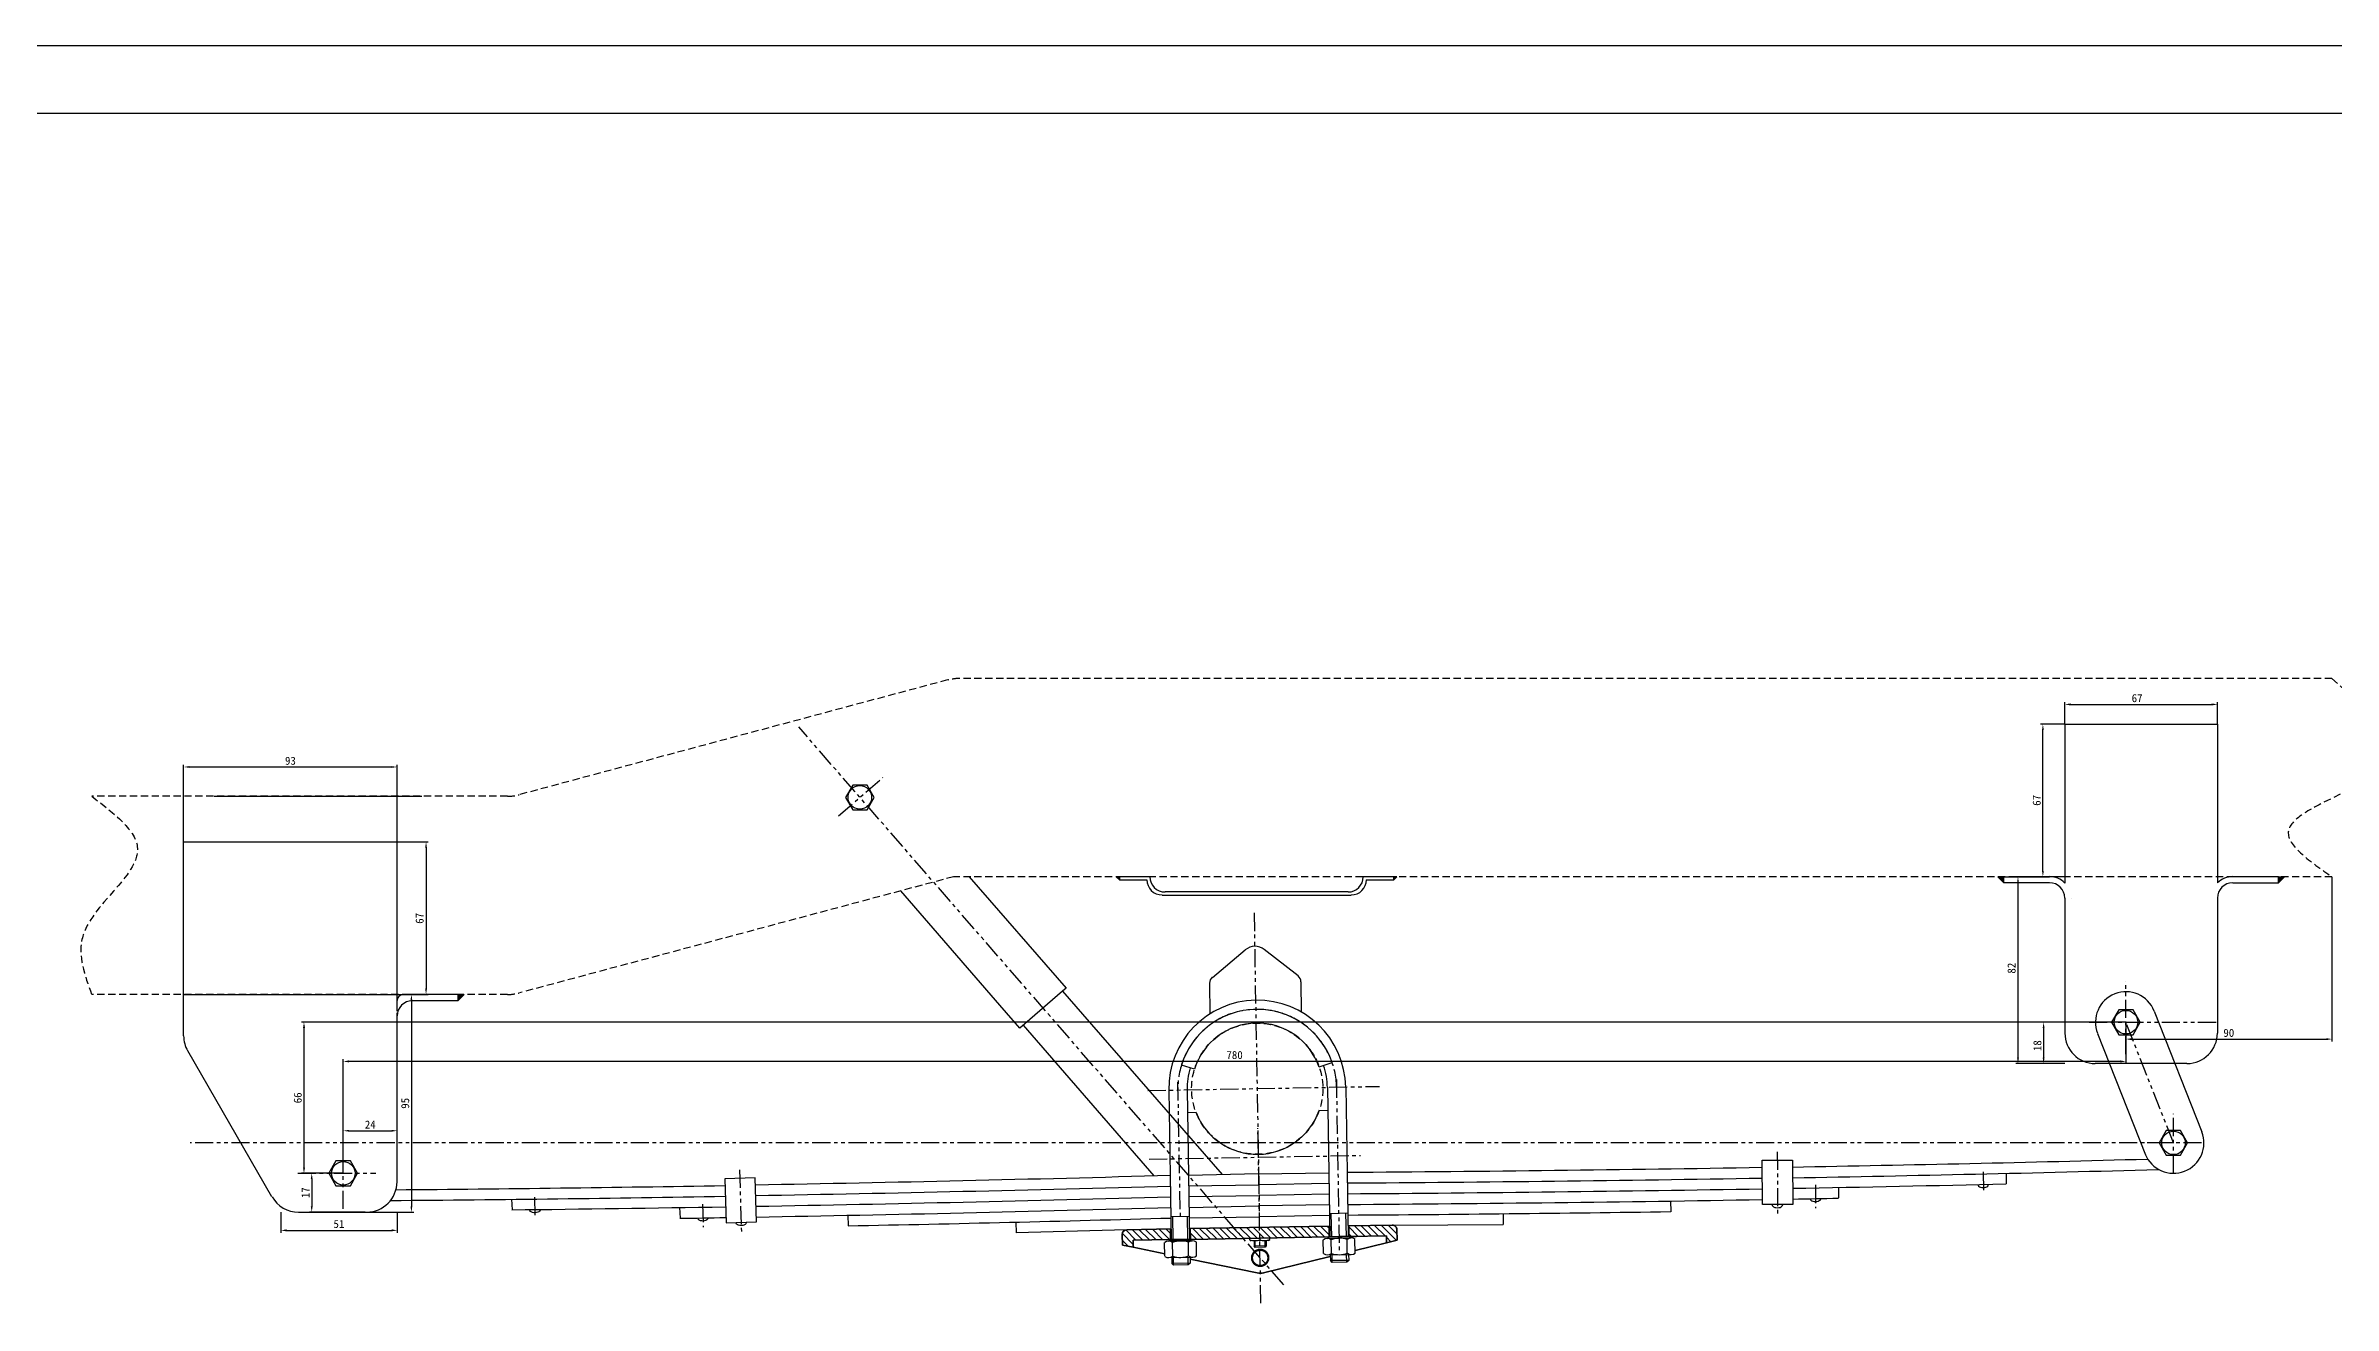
# Model space of a CAD drawing. Header units: millimetres. Extents: x -4667 to 8941, y -1665 to 5310.
# Drawn here: x 7179 to 8179, y 757 to 1308 of the extents above; entities that cross this region are included whole.
import ezdxf

# ---------------------------------------------------------------- set-up
doc = ezdxf.new("R2010")
doc.units = ezdxf.units.MM
doc.linetypes.add('DASHED2', pattern=[9.525, 6.35, -3.175])
doc.linetypes.add('PHANTOM2', pattern=[31.75, 15.875, -3.175, 3.175, -3.175, 3.175, -3.175])
for name, color, linetype in [('双点划线、', 3, 'PHANTOM2'), ('尺寸', 4, 'CONTINUOUS'), ('细实线', 3, 'CONTINUOUS'), ('虚线', 4, 'DASHED2')]:
    doc.layers.add(name, color=color, linetype=linetype)
doc.layers.add('粗实线', color=2, linetype='CONTINUOUS', lineweight=30)
doc.styles.get("Standard").update_dxf_attribs({"font": '', "height": 3.5})
doc.styles.get('Standard').set_extended_font_data('SimSun')
doc.dimstyles.new('无偏差$0', dxfattribs={"dimtxt": 3.5, "dimasz": 2.5, "dimexe": 1, "dimexo": 0, "dimgap": 1, "dimtad": 1, "dimtoh": 1, "dimdec": 0, "dimzin": 0, "dimdsep": 46, "dimtxsty": 'Standard', "dimcen": 2.5, "dimclrd": 256, "dimadec": 0, "dimazin": 0, "dimtfac": 1, "dimtdec": 0, "dimtofl": 0, "dimtmove": 0, "dimatfit": 3, "dimfxl": 1, "dimtolj": 1, "dimtzin": 0, "dimarcsym": 0})

# ---------------------------------------------------------------- blocks, each defined once
blk = doc.blocks.new('*D94')
at = {"layer": '尺寸', "color": 0, "lineweight": -2, "ltscale": 0.5}
for p, q in [((8088.5, 881), (8051.5, 881)), ((8061.8, 862.9), (8051.5, 862.9))]:
    blk.add_line(p, q, dxfattribs=at)
at = {"layer": '尺寸', "lineweight": -2, "ltscale": 0.5}
blk.add_line((8052.5, 878.5), (8052.5, 865.4), dxfattribs=at)
at = {"layer": '尺寸', "ltscale": 0.5}
for points in [[(8052.1, 878.5), (8052.9, 878.5), (8052.5, 881)], [(8052.1, 865.4), (8052.9, 865.4), (8052.5, 862.9)]]:
    blk.add_solid(points, dxfattribs=at)
at = {"layer": '尺寸', "color": 0, "ltscale": 0.5, "insert": (8049.8, 870.7), "char_height": 3.5, "attachment_point": 5, "rotation": 90}
blk.add_mtext('\\A1;18', dxfattribs=at)
blk = doc.blocks.new('*D95')
at = {"layer": '尺寸', "color": 0, "lineweight": -2, "ltscale": 0.5}
for p, q in [((8061.8, 1011.3), (8051.2, 1011.3)), ((8061.8, 944.6), (8051.2, 944.6))]:
    blk.add_line(p, q, dxfattribs=at)
at = {"layer": '尺寸', "lineweight": -2, "ltscale": 0.5}
blk.add_line((8052.2, 947.1), (8052.2, 1008.8), dxfattribs=at)
at = {"layer": '尺寸', "ltscale": 0.5}
for points in [[(8051.8, 1008.8), (8052.6, 1008.8), (8052.2, 1011.3)], [(8051.8, 947.1), (8052.6, 947.1), (8052.2, 944.6)]]:
    blk.add_solid(points, dxfattribs=at)
at = {"layer": '尺寸', "color": 0, "ltscale": 0.5, "insert": (8049.5, 978), "char_height": 3.5, "attachment_point": 5, "rotation": 90}
blk.add_mtext('\\A1;67', dxfattribs=at)
blk = doc.blocks.new('*D96')
at = {"layer": '尺寸', "color": 0, "lineweight": -2, "ltscale": 0.5}
for p, q in [((8061.8, 944.6), (8040.3, 944.6)), ((8061.8, 862.9), (8040.3, 862.9))]:
    blk.add_line(p, q, dxfattribs=at)
at = {"layer": '尺寸', "lineweight": -2, "ltscale": 0.5}
blk.add_line((8041.3, 942.1), (8041.3, 865.4), dxfattribs=at)
at = {"layer": '尺寸', "ltscale": 0.5}
for points in [[(8040.9, 942.1), (8041.7, 942.1), (8041.3, 944.6)], [(8040.9, 865.4), (8041.7, 865.4), (8041.3, 862.9)]]:
    blk.add_solid(points, dxfattribs=at)
at = {"layer": '尺寸', "color": 0, "ltscale": 0.5, "insert": (8038.5, 904.6), "char_height": 3.5, "attachment_point": 5, "rotation": 90}
blk.add_mtext('\\A1;82', dxfattribs=at)
blk = doc.blocks.new('*D97')
at = {"layer": '尺寸', "color": 0, "lineweight": -2, "ltscale": 0.5}
for p, q in [((8061.8, 1011.3), (8061.8, 1021)), ((8128.5, 1011.3), (8128.5, 1021))]:
    blk.add_line(p, q, dxfattribs=at)
at = {"layer": '尺寸', "lineweight": -2, "ltscale": 0.5}
blk.add_line((8064.3, 1020), (8126, 1020), dxfattribs=at)
at = {"layer": '尺寸', "ltscale": 0.5}
for points in [[(8064.3, 1020.4), (8064.3, 1019.5), (8061.8, 1020)], [(8126, 1020.4), (8126, 1019.5), (8128.5, 1020)]]:
    blk.add_solid(points, dxfattribs=at)
at = {"layer": '尺寸', "color": 0, "ltscale": 0.5, "insert": (8093.4, 1022.7), "char_height": 3.5, "attachment_point": 5}
blk.add_mtext('\\A1;67', dxfattribs=at)
blk = doc.blocks.new('*D98')
at = {"layer": '尺寸', "color": 0, "lineweight": -2, "ltscale": 0.5}
for p, q in [((7239.1, 959.8), (7239.1, 993.6)), ((7332.5, 959.8), (7332.5, 993.6))]:
    blk.add_line(p, q, dxfattribs=at)
at = {"layer": '尺寸', "lineweight": -2, "ltscale": 0.5}
blk.add_line((7241.6, 992.6), (7330, 992.6), dxfattribs=at)
at = {"layer": '尺寸', "ltscale": 0.5}
for points in [[(7241.6, 993), (7241.6, 992.2), (7239.1, 992.6)], [(7330, 993), (7330, 992.2), (7332.5, 992.6)]]:
    blk.add_solid(points, dxfattribs=at)
at = {"layer": '尺寸', "color": 0, "ltscale": 0.5, "insert": (7285.8, 995.3), "char_height": 3.5, "attachment_point": 5}
blk.add_mtext('\\A1;93', dxfattribs=at)
blk = doc.blocks.new('*D99')
at = {"layer": '尺寸', "color": 0, "lineweight": -2, "ltscale": 0.5}
for p, q in [((7332.5, 959.8), (7346.1, 959.8)), ((7332.5, 893.1), (7346.1, 893.1))]:
    blk.add_line(p, q, dxfattribs=at)
at = {"layer": '尺寸', "lineweight": -2, "ltscale": 0.5}
blk.add_line((7345.1, 957.3), (7345.1, 895.6), dxfattribs=at)
at = {"layer": '尺寸', "ltscale": 0.5}
for points in [[(7344.7, 957.3), (7345.5, 957.3), (7345.1, 959.8)], [(7344.7, 895.6), (7345.5, 895.6), (7345.1, 893.1)]]:
    blk.add_solid(points, dxfattribs=at)
at = {"layer": '尺寸', "color": 0, "ltscale": 0.5, "insert": (7342.3, 926.4), "char_height": 3.5, "attachment_point": 5, "rotation": 90}
blk.add_mtext('\\A1;67', dxfattribs=at)
blk = doc.blocks.new('*D100')
at = {"layer": '尺寸', "color": 0, "lineweight": -2, "ltscale": 0.5}
for p, q in [((7331.8, 893.1), (7339.7, 893.1)), ((7319.1, 797.9), (7339.7, 797.9))]:
    blk.add_line(p, q, dxfattribs=at)
at = {"layer": '尺寸', "lineweight": -2, "ltscale": 0.5}
blk.add_line((7338.7, 890.6), (7338.7, 800.4), dxfattribs=at)
at = {"layer": '尺寸', "ltscale": 0.5}
for points in [[(7338.3, 890.6), (7339.1, 890.6), (7338.7, 893.1)], [(7338.3, 800.4), (7339.1, 800.4), (7338.7, 797.9)]]:
    blk.add_solid(points, dxfattribs=at)
at = {"layer": '尺寸', "color": 0, "ltscale": 0.5, "insert": (7336, 845.5), "char_height": 3.5, "attachment_point": 5, "rotation": 90}
blk.add_mtext('\\A1;95', dxfattribs=at)
blk = doc.blocks.new('*D101')
at = {"layer": '细实线', "color": 0, "lineweight": -2, "ltscale": 0.5}
for p, q in [((8178.6, 944.6), (8178.6, 872.6)), ((8088.5, 881), (8088.5, 872.6))]:
    blk.add_line(p, q, dxfattribs=at)
at = {"layer": '细实线', "lineweight": -2, "ltscale": 0.5}
blk.add_line((8091, 873.6), (8176.1, 873.6), dxfattribs=at)
at = {"layer": '细实线', "ltscale": 0.5}
for points in [[(8091, 874), (8091, 873.1), (8088.5, 873.6)], [(8176.1, 874), (8176.1, 873.1), (8178.6, 873.6)]]:
    blk.add_solid(points, dxfattribs=at)
at = {"layer": '细实线', "color": 0, "ltscale": 0.5, "insert": (8133.5, 876.3), "char_height": 3.5, "attachment_point": 5}
blk.add_mtext('\\A1;90', dxfattribs=at)
blk = doc.blocks.new('*D102')
at = {"layer": '细实线', "color": 0, "lineweight": -2, "ltscale": 0.5}
for p, q in [((8088.5, 881), (8088.5, 862.8)), ((7308.9, 814.9), (7308.9, 864.8))]:
    blk.add_line(p, q, dxfattribs=at)
at = {"layer": '细实线', "lineweight": -2, "ltscale": 0.5}
blk.add_line((8086, 863.8), (7311.4, 863.8), dxfattribs=at)
at = {"layer": '细实线', "ltscale": 0.5}
for points in [[(7311.4, 864.3), (7311.4, 863.4), (7308.9, 863.8)], [(8086, 864.3), (8086, 863.4), (8088.5, 863.8)]]:
    blk.add_solid(points, dxfattribs=at)
at = {"layer": '细实线', "color": 0, "ltscale": 0.5, "insert": (7698.7, 866.6), "char_height": 3.5, "attachment_point": 5}
blk.add_mtext('\\A1;780', dxfattribs=at)
blk = doc.blocks.new('*D103')
at = {"layer": '细实线', "color": 0, "lineweight": -2, "ltscale": 0.5}
for p, q in [((8088.5, 881), (7290.7, 881)), ((7308.9, 814.9), (7290.7, 814.9))]:
    blk.add_line(p, q, dxfattribs=at)
at = {"layer": '细实线', "lineweight": -2, "ltscale": 0.5}
blk.add_line((7291.7, 878.5), (7291.7, 817.4), dxfattribs=at)
at = {"layer": '细实线', "ltscale": 0.5}
for points in [[(7291.3, 878.5), (7292.2, 878.5), (7291.7, 881)], [(7291.3, 817.4), (7292.2, 817.4), (7291.7, 814.9)]]:
    blk.add_solid(points, dxfattribs=at)
at = {"layer": '细实线', "color": 0, "ltscale": 0.5, "insert": (7289, 847.9), "char_height": 3.5, "attachment_point": 5, "rotation": 90}
blk.add_mtext('\\A1;66', dxfattribs=at)
blk = doc.blocks.new('*D104')
at = {"layer": '细实线', "color": 0, "lineweight": -2, "ltscale": 0.5}
for p, q in [((7308.9, 814.9), (7294.1, 814.9)), ((7318.5, 797.9), (7294.1, 797.9))]:
    blk.add_line(p, q, dxfattribs=at)
at = {"layer": '细实线', "lineweight": -2, "ltscale": 0.5}
blk.add_line((7295.1, 812.4), (7295.1, 800.4), dxfattribs=at)
at = {"layer": '细实线', "ltscale": 0.5}
for points in [[(7294.7, 812.4), (7295.5, 812.4), (7295.1, 814.9)], [(7294.7, 800.4), (7295.5, 800.4), (7295.1, 797.9)]]:
    blk.add_solid(points, dxfattribs=at)
at = {"layer": '细实线', "color": 0, "ltscale": 0.5, "insert": (7292.4, 806.4), "char_height": 3.5, "attachment_point": 5, "rotation": 90}
blk.add_mtext('\\A1;17', dxfattribs=at)
blk = doc.blocks.new('*D105')
at = {"layer": '细实线', "color": 0, "lineweight": -2, "ltscale": 0.5}
for p, q in [((7308.9, 814.9), (7308.9, 834.5)), ((7332.5, 828.2), (7332.5, 834.5))]:
    blk.add_line(p, q, dxfattribs=at)
at = {"layer": '细实线', "lineweight": -2, "ltscale": 0.5}
blk.add_line((7311.4, 833.5), (7330, 833.5), dxfattribs=at)
at = {"layer": '细实线', "ltscale": 0.5}
for points in [[(7311.4, 833.9), (7311.4, 833.1), (7308.9, 833.5)], [(7330, 833.9), (7330, 833.1), (7332.5, 833.5)]]:
    blk.add_solid(points, dxfattribs=at)
at = {"layer": '细实线', "color": 0, "ltscale": 0.5, "insert": (7320.7, 836.2), "char_height": 3.5, "attachment_point": 5}
blk.add_mtext('\\A1;24', dxfattribs=at)
blk = doc.blocks.new('*D106')
at = {"layer": '细实线', "color": 0, "lineweight": -2, "ltscale": 0.5}
for p, q in [((7281.6, 797.9), (7281.6, 788.9)), ((7332.5, 797.9), (7332.5, 788.9))]:
    blk.add_line(p, q, dxfattribs=at)
at = {"layer": '细实线', "lineweight": -2, "ltscale": 0.5}
blk.add_line((7284.1, 789.9), (7330, 789.9), dxfattribs=at)
at = {"layer": '细实线', "ltscale": 0.5}
for points in [[(7284.1, 790.4), (7284.1, 789.5), (7281.6, 789.9)], [(7330, 790.4), (7330, 789.5), (7332.5, 789.9)]]:
    blk.add_solid(points, dxfattribs=at)
at = {"layer": '细实线', "color": 0, "ltscale": 0.5, "insert": (7307, 792.7), "char_height": 3.5, "attachment_point": 5}
blk.add_mtext('\\A1;51', dxfattribs=at)

msp = doc.modelspace()

# ---------------------------------------------------------------- hatches: boundary and pattern name
at = {"layer": '粗实线', "ltscale": 0.5}
for points in [[(7648.3, 943.3), (7648.3, 944.6), (7646.9, 944.6)], [(7769.7, 944.6), (7768.3, 944.6), (7768.3, 943.3)], [(8035.1, 942), (8035.1, 944.6), (8032.5, 944.6)], [(8157.9, 944.6), (8155.2, 944.6), (8155.2, 942)], [(7361.8, 893.1), (7359.1, 893.1), (7359.1, 890.4)]]:
    msp.add_hatch(color=256, dxfattribs=at).paths.add_polyline_path(points)
at = {"layer": '细实线', "ltscale": 0.5}
h = msp.add_hatch(dxfattribs=at)
h.set_pattern_fill('ANSI31', color=256, scale=0.667, style=0)
h.set_pattern_definition([(45, (7648.1088, 512.1141), (-1.497458, 1.497458), [])])
h.paths.add_polyline_path([(7727.8, 889.2, 0.414214), (7725.8, 891.2), (7707.8, 891.2), (7707.8, 886.5), (7725.8, 886.5, 0.414214), (7727.8, 888.5)], flags=17)
h.paths.add_polyline_path([(7707.8, 891.2), (7689.8, 891.2, 0.414214), (7687.8, 889.2), (7687.8, 888.5, 0.414214), (7689.8, 886.5), (7707.8, 886.5)], flags=17)
h.paths.add_polyline_path([(7707.8, 909.2), (7689.8, 909.2, 0.414214), (7687.8, 907.2), (7687.8, 906.5, 0.414214), (7689.8, 904.5), (7707.8, 904.5)], flags=17)
h.paths.add_polyline_path([(7727.8, 906.5), (7727.8, 907.2, 0.414214), (7725.8, 909.2), (7707.8, 909.2), (7707.8, 904.5), (7725.8, 904.5, 0.414214)], flags=17)
h.paths.add_polyline_path([(7725.8, 904.5, 0.414214), (7727.8, 906.5), (7727.8, 907.2, 0.414214), (7725.8, 909.2), (7707.8, 909.2), (7707.8, 904.5)])
h.paths.add_polyline_path([(7707.8, 904.5), (7707.8, 909.2), (7689.8, 909.2, 0.414214), (7687.8, 907.2), (7687.8, 906.5, 0.414214), (7689.8, 904.5)])
h.paths.add_polyline_path([(7689.8, 891.2, 0.414214), (7687.8, 889.2), (7687.8, 888.5, 0.414214), (7689.8, 886.5), (7707.8, 886.5), (7707.8, 891.2)], flags=17)
h.paths.add_polyline_path([(7725.8, 886.5, 0.414214), (7727.8, 888.5), (7727.8, 889.2, 0.414214), (7725.8, 891.2), (7707.8, 891.2), (7707.8, 886.5)], flags=17)
h.paths.add_polyline_path([(7665.1, 530.8), (7665.1, 535.5), (7650.1, 535.5, 0.414214), (7648.1, 533.5), (7648.1, 532.8, 0.414214), (7650.1, 530.8)])
h.paths.add_polyline_path([(7686.1, 530.8, 0.414214), (7688.1, 532.8), (7688.1, 533.5, 0.414214), (7686.1, 535.5), (7671.1, 535.5), (7671.1, 530.8)])
h.paths.add_polyline_path([(7650.1, 526.1, 0.414214), (7648.1, 524.1), (7648.1, 523.5, 0.414214), (7650.1, 521.5), (7665.1, 521.5), (7665.1, 526.1)])
h.paths.add_polyline_path([(7686.1, 521.5, 0.414214), (7688.1, 523.5), (7688.1, 524.1, 0.414214), (7686.1, 526.1), (7671.1, 526.1), (7671.1, 521.5)])
h.paths.add_polyline_path([(7665.1, 512.1), (7665.1, 516.8), (7650.1, 516.8, 0.414214), (7648.1, 514.8), (7648.1, 514.1, 0.414214), (7650.1, 512.1)])
h.paths.add_polyline_path([(7686.1, 512.1, 0.414214), (7688.1, 514.1), (7688.1, 514.8, 0.414214), (7686.1, 516.8), (7671.1, 516.8), (7671.1, 512.1), (7671.5, 512.1)])
h = msp.add_hatch(dxfattribs=at)
h.set_pattern_fill('ANSI31', color=256, scale=0.667, angle=90, style=0)
h.set_pattern_definition([(135, (7649.6465, 782.5576), (-1.497458, -1.497458), [])])
h.paths.add_polyline_path([(7740.1, 787.1), (7740, 791.8), (7709.6, 791.2), (7709.7, 786.6)])
h.paths.add_polyline_path([(7709.7, 786.6), (7709.6, 791.2), (7698.4, 791), (7702.4, 786.4)])
h.paths.add_polyline_path([(7702.4, 786.4), (7698.4, 791), (7679.3, 790.7), (7679.4, 786), (7682.7, 786.1)])
h.paths.add_polyline_path([(7670.7, 785.9), (7670.6, 790.6), (7651.6, 790.2, 0.414214), (7649.6, 788.2), (7649.7, 783.5), (7654.4, 782.6), (7654.4, 785.6)])
h.paths.add_polyline_path([(7765.1, 787.5), (7765.1, 784.5), (7769.8, 785.6), (7769.7, 790.3, 0.414214), (7767.7, 792.2), (7748.6, 791.9), (7748.7, 787.2), (7752, 787.3)])

# ---------------------------------------------------------------- linework, layer by layer
at = {"layer": '双点划线、', "ltscale": 0.5}
for p, q in [((7720.2, 766.1), (7508.1, 1010.1)), ((7525.5, 971.2), (7544.9, 988)), ((7707.2, 928.8), (7709.5, 798.4)), ((8088.5, 867), (8088.5, 898.8)), ((8072.4, 881), (8128.5, 881)), ((8109.3, 828.2), (8088.5, 881)), ((7660.7, 851.1), (7762.1, 852.9)), ((7673.8, 854.7), (7674.9, 794.8)), ((7743.2, 855.9), (7744.5, 780)), ((8109.3, 815.3), (8109.3, 840.9)), ((7710.2, 758.1), (7708.9, 834.7)), ((8109.3, 828.2), (7242, 828.2)), ((7308.9, 799.3), (7308.9, 828.2)), ((7661.3, 821.1), (7753.7, 822.7)), ((7936, 824.3), (7936.2, 797.2)), ((8121.6, 828.2), (8097, 828.2)), ((7289, 814.9), (7323.1, 814.9)), ((7482.2, 816.4), (7483, 789.3)), ((8026.1, 815.5), (8026.2, 806.9)), ((7392.5, 804.5), (7392.7, 795.9)), ((7466, 801.4), (7466.3, 791.3)), ((7952.8, 809.8), (7952.8, 799.7))]:
    msp.add_line(p, q, dxfattribs=at)
msp.add_arc((7708.6, 851.9), 34.7, 0.9959, 180.9959, dxfattribs=at)
at = {"layer": '粗实线', "ltscale": 0.5}
for p, q in [((8061.8, 1011.3), (8061.8, 941.8)), ((8061.8, 1011.3), (8128.5, 1011.3)), ((8128.5, 1011.3), (8128.5, 942)), ((7252.4, 979.8), (7343.2, 979.8)), ((7239.1, 885.1), (7239.1, 959.8)), ((7239.1, 959.8), (7332.5, 959.8)), ((7332.5, 885.8), (7332.5, 959.8)), ((7582.6, 944.6), (7625, 895.9)), ((7648.3, 944.6), (7646.9, 944.6)), ((7646.9, 944.6), (7648.3, 943.3)), ((7661.6, 944.6), (7648.3, 944.6)), ((7648.3, 944.6), (7648.3, 943.3)), ((7648.3, 943.3), (7660.3, 943.3)), ((7660.3, 943.3), (7660.3, 943.3)), ((7661.6, 944.6), (7661.6, 944.6)), ((7769.7, 944.6), (7755, 944.6)), ((7755, 944.6), (7755, 944.6)), ((7756.3, 943.3), (7756.3, 943.3)), ((7756.3, 943.3), (7768.3, 943.3)), ((7768.3, 943.3), (7768.3, 944.6)), ((7768.3, 944.6), (7769.7, 944.6)), ((7769.7, 944.6), (7768.3, 943.3)), ((8035.1, 942), (8032.5, 944.6)), ((8035.1, 944.6), (8032.5, 944.6)), ((8035.1, 942), (8035.1, 944.6)), ((8035.1, 944.6), (8055.1, 944.6)), ((8035.1, 942), (8035.1, 944.6)), ((8055.1, 942), (8035.1, 942)), ((8055.1, 942), (8055.1, 942)), ((8155.2, 944.6), (8135.2, 944.6)), ((8135.2, 942), (8135.2, 942)), ((8135.2, 942), (8155.2, 942)), ((8155.2, 942), (8157.9, 944.6)), ((8155.2, 942), (8155.2, 944.6)), ((8155.2, 944.6), (8157.9, 944.6)), ((7596.1, 888.5), (7552.7, 938.4)), ((7667, 936.6), (7749.7, 936.6)), ((7748.3, 938), (7668.3, 938)), ((8061.8, 935.3), (8061.8, 876.2)), ((8064.5, 935.3), (8064.5, 935.3)), ((8128.5, 935.3), (8128.5, 876.2)), ((7689, 900.6), (7703.3, 912.6)), ((7726.5, 901.3), (7711.7, 912.8)), ((7239.1, 893.1), (7332.5, 893.1)), ((7359.1, 893.1), (7335.1, 893.1)), ((7339.1, 890.4), (7339.1, 890.4)), ((7339.1, 890.4), (7359.1, 890.4)), ((7359.1, 890.4), (7359.1, 893.1)), ((7359.1, 890.4), (7361.8, 893.1)), ((7359.1, 890.4), (7359.1, 893.1)), ((7359.1, 893.1), (7361.8, 893.1)), ((7623.5, 894.6), (7604.8, 878.4)), ((7625, 895.9), (7623.5, 894.6)), ((7623.5, 894.6), (7632.2, 884.5)), ((7688, 884.7), (7687.8, 898)), ((7728, 885.4), (7727.8, 898.7)), ((7239.1, 875), (7239.1, 885.1)), ((7332.5, 811.2), (7332.5, 885.1)), ((7604.8, 878.4), (7596.1, 888.5)), ((7632.2, 884.5), (7693.2, 814.3)), ((8100.9, 885.8), (8121.7, 833.1)), ((7663.6, 813.8), (7606.4, 879.7)), ((8076.1, 876.1), (8097, 822.9)), ((7277.7, 804.6), (7240.9, 868.4)), ((7681.2, 860.4), (7675.5, 862.2)), ((7735.7, 861.4), (7741.3, 863.4)), ((8115.2, 862.9), (8075.1, 862.9)), ((7669.9, 851.3), (7671, 785.9)), ((7677.9, 851.4), (7679, 786)), ((7739.3, 852.5), (7740.4, 787.1)), ((7747.3, 852.6), (7748.4, 787.2)), ((7681.9, 841.5), (7678.1, 841.4)), ((7735.6, 842.4), (7739.4, 842.5)), ((7929.4, 820.6), (7942.7, 820.6)), ((7929.5, 801.2), (7929.4, 820.6)), ((7942.7, 820.6), (7942.8, 801.3)), ((7489, 812.9), (7475.7, 812.5)), ((7475.7, 812.5), (7476.3, 793.2)), ((7489.6, 793.6), (7489, 812.9)), ((7709.2, 814.6), (7678.5, 814)), ((7709.2, 814.6), (7739.9, 815.1)), ((7740, 810.4), (7709.3, 809.9)), ((8036.1, 814.9), (8036.1, 810.3)), ((7382.5, 803.6), (7382.7, 798.9)), ((7678.6, 809.4), (7709.3, 809.9)), ((7678.7, 804.7), (7709.4, 805.2)), ((7678.8, 800), (7709.5, 800.6)), ((7740.1, 805.8), (7709.4, 805.2)), ((7740.1, 801.1), (7709.5, 800.6)), ((7889.4, 802.8), (7889.5, 798.1)), ((7942.8, 801.3), (7929.5, 801.2)), ((7962.8, 808.7), (7962.8, 804.1)), ((7289.3, 797.9), (7319.1, 797.9)), ((7456, 799.9), (7456.2, 795.2)), ((7476.3, 793.2), (7489.6, 793.6)), ((7529.5, 796.6), (7529.7, 791.9)), ((7603, 793.5), (7603.2, 788.8)), ((7678.9, 795.4), (7709.6, 795.9)), ((7740.3, 791.8), (7679, 790.7)), ((7740.2, 796.4), (7709.6, 795.9)), ((7767.7, 792.2), (7816.1, 792.5)), ((7816.1, 797.2), (7816.1, 792.5)), ((7651.6, 790.2), (7603.2, 788.8)), ((7668.2, 778.6), (7668.1, 784.6)), ((7669.8, 785.2), (7680.2, 785.4)), ((7670.4, 785.2), (7670.4, 785.9)), ((7675, 785.3), (7670.4, 785.2)), ((7671.7, 778.6), (7671.6, 784.6)), ((7675, 785.3), (7674.4, 786)), ((7675, 786), (7682.7, 786.1)), ((7675, 785.3), (7679.7, 785.4)), ((7676.4, 785.3), (7675.7, 786)), ((7678.6, 778.8), (7678.5, 784.8)), ((7679.7, 785.4), (7679.7, 786)), ((7682.1, 778.8), (7682, 784.8)), ((7705.4, 785.8), (7705.4, 786.5)), ((7705.4, 785.8), (7705.9, 785.3)), ((7713.6, 785.5), (7705.9, 785.3)), ((7709.7, 786.6), (7709.7, 785.8)), ((7713.6, 785.5), (7714.1, 785.9)), ((7714.1, 785.9), (7714, 786.6)), ((7737.6, 779.8), (7737.5, 785.8)), ((7739.2, 786.4), (7749.6, 786.6)), ((7739.7, 786.4), (7739.7, 787.1)), ((7744.4, 786.5), (7739.7, 786.4)), ((7741.1, 779.8), (7740.9, 785.8)), ((7744.4, 786.5), (7743.7, 787.2)), ((7744.4, 787.2), (7752, 787.3)), ((7744.4, 786.5), (7749.1, 786.6)), ((7745.7, 786.5), (7745.1, 787.2)), ((7748, 780), (7747.9, 786)), ((7749.1, 786.6), (7749.1, 787.3)), ((7751.4, 780), (7751.3, 786)), ((7670, 778), (7680.4, 778.2)), ((7739.3, 779.2), (7749.7, 779.4))]:
    msp.add_line(p, q, dxfattribs=at)
at = {"layer": '粗实线', "lineweight": 35}
for p, q in [((7671, 790.6), (7651.6, 790.2)), ((7740, 791.8), (7679.3, 790.7)), ((7767.7, 792.2), (7748.3, 791.9)), ((7670.7, 785.9), (7654.4, 785.6)), ((7668.2, 779.7), (7654.4, 782.6)), ((7740.1, 787.1), (7679.4, 786)), ((7765.1, 787.5), (7748.7, 787.2)), ((7751.4, 781.2), (7765.1, 784.5)), ((7708.5, 771.4), (7679.2, 777.4)), ((7711.4, 771.4), (7740.5, 778.5))]:
    msp.add_line(p, q, dxfattribs=at)
at = {"layer": '粗实线', "lineweight": 35, "ltscale": 0.175}
for p, q in [((7670.7, 785.9), (7670.6, 790.6)), ((7679.4, 786), (7679.3, 790.7)), ((7740.1, 787.1), (7740, 791.8)), ((7748.7, 787.2), (7748.6, 791.9)), ((7649.6, 788.2), (7649.7, 783.5)), ((7769.7, 790.3), (7769.8, 785.6))]:
    msp.add_line(p, q, dxfattribs=at)
at = {"layer": '粗实线'}
for p, q in [((7670.9, 796), (7678.9, 796.2)), ((7748.2, 797.4), (7740.2, 797.2)), ((7707.2, 785.4), (7707.2, 783)), ((7712.5, 783.1), (7707.2, 783)), ((7707.7, 782.5), (7707.2, 783)), ((7712, 782.6), (7707.7, 782.5)), ((7712.5, 783.1), (7712, 782.6)), ((7712.5, 785.4), (7712.5, 783.1)), ((7671.2, 778), (7671.2, 775.5)), ((7679.2, 775.6), (7671.2, 775.5)), ((7672, 774.7), (7671.2, 775.5)), ((7678.4, 774.8), (7672, 774.7)), ((7679.2, 775.6), (7678.4, 774.8)), ((7679.2, 778.2), (7679.2, 775.6)), ((7740.5, 779.2), (7740.6, 776.7)), ((7748.6, 776.8), (7740.6, 776.7)), ((7741.4, 775.9), (7740.6, 776.7)), ((7747.8, 776), (7741.4, 775.9)), ((7748.6, 776.8), (7747.8, 776)), ((7748.5, 779.4), (7748.6, 776.8))]:
    msp.add_line(p, q, dxfattribs=at)
at = {"layer": '粗实线', "lineweight": 35, "ltscale": 0.179375}
for p, q in [((7649.7, 783.5), (7654.4, 782.6)), ((7769.8, 785.6), (7765.1, 784.5))]:
    msp.add_line(p, q, dxfattribs=at)
at = {"layer": '粗实线', "lineweight": 35, "ltscale": 0.114375}
for p, q in [((7654.4, 785.6), (7654.4, 782.6)), ((7765.1, 787.5), (7765.1, 784.5))]:
    msp.add_line(p, q, dxfattribs=at)
at = {"layer": '粗实线', "lineweight": 35, "ltscale": 0.1625}
for p, q in [((7675, 786), (7670.7, 785.9)), ((7679.4, 786), (7675, 786)), ((7744.4, 787.2), (7740.1, 787.1)), ((7748.7, 787.2), (7744.4, 787.2))]:
    msp.add_line(p, q, dxfattribs=at)
at = {"layer": '粗实线', "ltscale": 0.5}
for points in [[(6657.6, 1308.1), (8677.6, 1308.1), (8677.6, 201.3), (6657.6, 201.3)], [(6707.4, 1278.6), (8615.5, 1278.6), (8615.5, 237.6), (6707.4, 237.6)], [(7538, 973.9), (7541.1, 979.3), (7538, 984.7), (7531.7, 984.7), (7528.6, 979.3), (7531.7, 973.9)], [(8091.6, 875.5), (8094.7, 881), (8091.6, 886.4), (8085.4, 886.4), (8082.2, 881), (8085.4, 875.5)], [(8112.4, 822.8), (8115.5, 828.2), (8112.4, 833.6), (8106.1, 833.6), (8103, 828.2), (8106.1, 822.8)], [(7312, 809.4), (7315.1, 814.9), (7312, 820.3), (7305.7, 820.3), (7302.6, 814.9), (7305.7, 809.4)]]:
    msp.add_lwpolyline(points, close=True, dxfattribs=at)
for centre, radius in [((7534.8, 979.3), 5.15), ((8088.5, 881), 5.15), ((8109.3, 828.2), 5.15), ((7308.9, 814.9), 5.15), ((7709.9, 777.9), 3.33)]:
    msp.add_circle(centre, radius, dxfattribs=at)
at = {"layer": '粗实线', "lineweight": 35}
msp.add_circle((7709.9, 777.9), 3.67, dxfattribs=at)
at = {"layer": '粗实线', "ltscale": 0.5}
for centre, radius, start, end in [((7667, 943.3), 6.67, 180, 270), ((7668.3, 944.6), 6.67, 180, 270), ((7748.3, 944.6), 6.67, 270, 0), ((7749.7, 943.3), 6.67, 270, 0), ((8055.1, 935.3), 9.34, 44.4153, 90), ((8055.1, 935.3), 6.67, 0, 90), ((8135.2, 935.3), 6.67, 90, 180), ((8135.2, 935.3), 9.34, 90, 135), ((7707.6, 907.5), 6.67, 52.1002, 129.8915), ((7691.1, 898.1), 3.33, 129.8915, 180.9959), ((7724.4, 898.6), 3.33, 0.9959, 52.1002), ((7335.1, 890.4), 2.67, 90, 180), ((7339.1, 883.7), 6.67, 90, 180), ((7708.6, 851.9), 38.7, 0.9959, 180.9959), ((8088.5, 881), 13.3, 21.4861, 201.4861), ((7708.6, 851.9), 34.7, 19.2471, 162.7446), ((7708.6, 851.9), 28.7, 19.2471, 162.7446), ((7252.4, 875), 13.3, 180, 210), ((8075.1, 876.2), 13.3, 180, 270), ((8115.2, 876.2), 13.3, 270, 0), ((7708.6, 851.9), 30.7, 162.7446, 180.9959), ((7708.6, 851.9), 30.7, 0.9959, 19.2471), ((7708.6, 851.9), 28.7, 201.4121, 340.5797), ((8109.3, 828.2), 13.3, 201.4861, 21.4861), ((7635.9, 17964), 17149.1, 271.02509, 271.54369), ((7319.1, 811.2), 13.3, 270, 0), ((7184.9, 18034.4), 17227.2, 271.01191, 271.61556), ((7634.8, 18042.2), 17227.2, 270.37618, 270.97983), ((7635.9, 17964.3), 17154, 270.37429, 270.98032), ((7635.9, 17964), 17153.8, 271.02488, 271.559), ((7289.3, 811.2), 13.3, 210, 270), ((7186.4, 17956.2), 17153.8, 270.47838, 270.96686), ((7186.4, 17956.2), 17149.1, 270.48632, 270.96665), ((7186.4, 17956.5), 17154, 271.01142, 271.61745), ((7186.4, 17956.2), 17158.4, 271.01162, 271.61729), ((7635.9, 17964), 17158.4, 270.37445, 270.98012), ((7635.9, 17964), 17163.1, 270.37462, 270.97992), ((7635.9, 17964), 17158.4, 271.02467, 271.33653), ((7635.9, 17964), 17163.1, 271.02446, 271.09126), ((7186.4, 17956.2), 17158.4, 270.65521, 270.96707), ((7186.4, 17956.2), 17163.1, 270.90048, 270.96728), ((7186.4, 17956.2), 17163.1, 271.01182, 271.61712), ((7210.8, 17018.5), 16229.7, 271.12596, 271.62434), ((7644.2, 17026), 16229.7, 270.36739, 270.86578), ((7669.9, 782.4), 2.8, 52.7827, 129.2091), ((7675.2, 775), 10.3, 71.343, 110.6487), ((7680.3, 782.6), 2.8, 52.7827, 129.2091), ((7707.5, 791), 5.64, 248.376, 293.6157), ((7711.8, 791.1), 5.64, 248.376, 293.6157), ((7739.3, 783.6), 2.8, 52.7827, 129.2091), ((7744.6, 776.2), 10.3, 71.343, 110.6487), ((7749.7, 783.8), 2.8, 52.7827, 129.2091), ((7669.9, 780.8), 2.8, 232.7827, 309.2091), ((7675, 788.4), 10.3, 251.343, 290.6487), ((7680.3, 781), 2.8, 232.7827, 309.2091), ((7739.3, 782), 2.8, 232.7827, 309.2091), ((7744.4, 789.6), 10.3, 251.343, 290.6487), ((7749.7, 782.2), 2.8, 232.7827, 309.2091)]:
    msp.add_arc(centre, radius, start, end, dxfattribs=at)
at = {"layer": '粗实线', "lineweight": 35}
for centre, radius, start, end in [((7767.7, 790.2), 2, 0.9959, 90.9959), ((7651.6, 788.2), 2, 90.9959, 180.9959), ((7709.9, 777.9), 6.67, 258.3155, 283.6762)]:
    msp.add_arc(centre, radius, start, end, dxfattribs=at)
at = {"layer": '粗实线', "ltscale": 0.5}
for centre in [(7936.1, 801.2), (7952.8, 803.9), (8026.1, 810)]:
    msp.add_ellipse(centre, major_axis=(-2.32, -0.04), ratio=0.595361, start_param=6.258506, end_param=9.400099, dxfattribs=at)
at = {"layer": '粗实线', "ltscale": 0.5, "extrusion": (0, 0, -1)}
for centre in [(7392.7, 799), (7466.2, 795.4), (7482.9, 793.4)]:
    msp.add_ellipse(centre, major_axis=(2.32, 0.04), ratio=0.595361, start_param=6.258506, end_param=9.400099, dxfattribs=at)
at = {"layer": '细实线'}
for p, q in [((7671.8, 785.9), (7671.7, 796)), ((7678.2, 786), (7678.1, 796.2)), ((7741.2, 787.1), (7741, 797.3)), ((7747.6, 787.2), (7747.4, 797.4)), ((7707.7, 782.5), (7707.7, 785.4)), ((7712, 782.6), (7712, 785.4)), ((7672, 774.7), (7672, 778)), ((7678.4, 774.8), (7678.4, 778.2)), ((7741.4, 775.9), (7741.3, 779.2)), ((7747.8, 776), (7747.7, 779.4))]:
    msp.add_line(p, q, dxfattribs=at)
at = {"layer": '虚线', "ltscale": 0.5}
for p, q in [((7573.2, 1030.7), (7385.9, 980.5)), ((8178.6, 1031.3), (7578.4, 1031.3)), ((7380.7, 979.8), (7198.9, 979.8)), ((7575.8, 944.6), (7385.9, 893.8)), ((8178.6, 944.6), (7575.8, 944.6)), ((7380.7, 893.1), (7198.9, 893.1))]:
    msp.add_line(p, q, dxfattribs=at)
msp.add_circle((7708.6, 851.9), 28.7, dxfattribs=at)
for centre, start, end in [((7578.4, 1011.3), 90, 105), ((7578.4, 1011.3), 90, 105), ((7380.7, 999.8), 270, 285), ((7380.7, 913.1), 270, 285)]:
    msp.add_arc(centre, 20, start, end, dxfattribs=at)
for points in [[(8178.6, 1031.3), (8202.6, 994.8), (8159.5, 963.6), (8178.6, 944.6)], [(7198.9, 979.8), (7218.9, 956.9), (7194.8, 917.9), (7198.9, 893.1)]]:
    msp.add_spline(points, degree=3, dxfattribs=at)

# ---------------------------------------------------------------- dimensions: what is measured, and where the dimension line sits
at = {"layer": '尺寸', "ltscale": 0.5}
dim = msp.add_linear_dim(base=(8128.5, 1020), p1=(8061.8, 1011.3), p2=(8128.5, 1011.3), dimstyle='无偏差$0', dxfattribs=at)
dim.commit()
dim.dimension.update_dxf_attribs({"geometry": '*D97', "text_midpoint": (8093.4, 1020), "dimtype": 160})
for base, p1, p2, picture, middle in [((8052.2, 1011.3), (8061.8, 944.6), (8061.8, 1011.3), '*D95', (8049.5, 978)), ((7345.1, 893.1), (7332.5, 959.8), (7332.5, 893.1), '*D99', (7342.3, 926.4)), ((7338.7, 797.9), (7331.8, 893.1), (7319.1, 797.9), '*D100', (7336, 845.5))]:
    dim = msp.add_linear_dim(base=base, p1=p1, p2=p2, angle=90, dimstyle='无偏差$0', dxfattribs=at)
    dim.commit()
    dim.dimension.update_dxf_attribs({"geometry": picture, "text_midpoint": middle})
dim = msp.add_linear_dim(base=(7332.5, 992.6), p1=(7239.1, 959.8), p2=(7332.5, 959.8), dimstyle='无偏差$0', dxfattribs=at)
dim.commit()
dim.dimension.update_dxf_attribs({"geometry": '*D98', "text_midpoint": (7285.8, 995.3)})
for base, p1, picture, middle in [((8041.3, 862.9), (8061.8, 944.6), '*D96', (8041.3, 904.6)), ((8052.5, 862.9), (8088.5, 881), '*D94', (8052.5, 870.7))]:
    dim = msp.add_linear_dim(base=base, p1=p1, p2=(8061.8, 862.9), angle=90, dimstyle='无偏差$0', dxfattribs=at)
    dim.commit()
    dim.dimension.update_dxf_attribs({"geometry": picture, "text_midpoint": middle, "dimtype": 160})
at = {"layer": '细实线', "ltscale": 0.5}
for base, p1, p2, picture, middle in [((8178.6, 873.6), (8088.5, 881), (8178.6, 944.6), '*D101', (8133.5, 876.3)), ((7308.9, 863.8), (8088.5, 881), (7308.9, 814.9), '*D102', (7698.7, 866.6)), ((7332.5, 833.5), (7308.9, 814.9), (7332.5, 828.2), '*D105', (7320.7, 836.2)), ((7332.5, 789.9), (7281.6, 797.9), (7332.5, 797.9), '*D106', (7307, 792.7))]:
    dim = msp.add_linear_dim(base=base, p1=p1, p2=p2, dimstyle='无偏差$0', dxfattribs=at)
    dim.commit()
    dim.dimension.update_dxf_attribs({"geometry": picture, "text_midpoint": middle})
for base, p1, p2, picture, middle in [((7291.7, 814.9), (8088.5, 881), (7308.9, 814.9), '*D103', (7289, 847.9)), ((7295.1, 797.9), (7308.9, 814.9), (7318.5, 797.9), '*D104', (7292.4, 806.4))]:
    dim = msp.add_linear_dim(base=base, p1=p1, p2=p2, angle=90, dimstyle='无偏差$0', dxfattribs=at)
    dim.commit()
    dim.dimension.update_dxf_attribs({"geometry": picture, "text_midpoint": middle})

doc.saveas('drawing.dxf')
